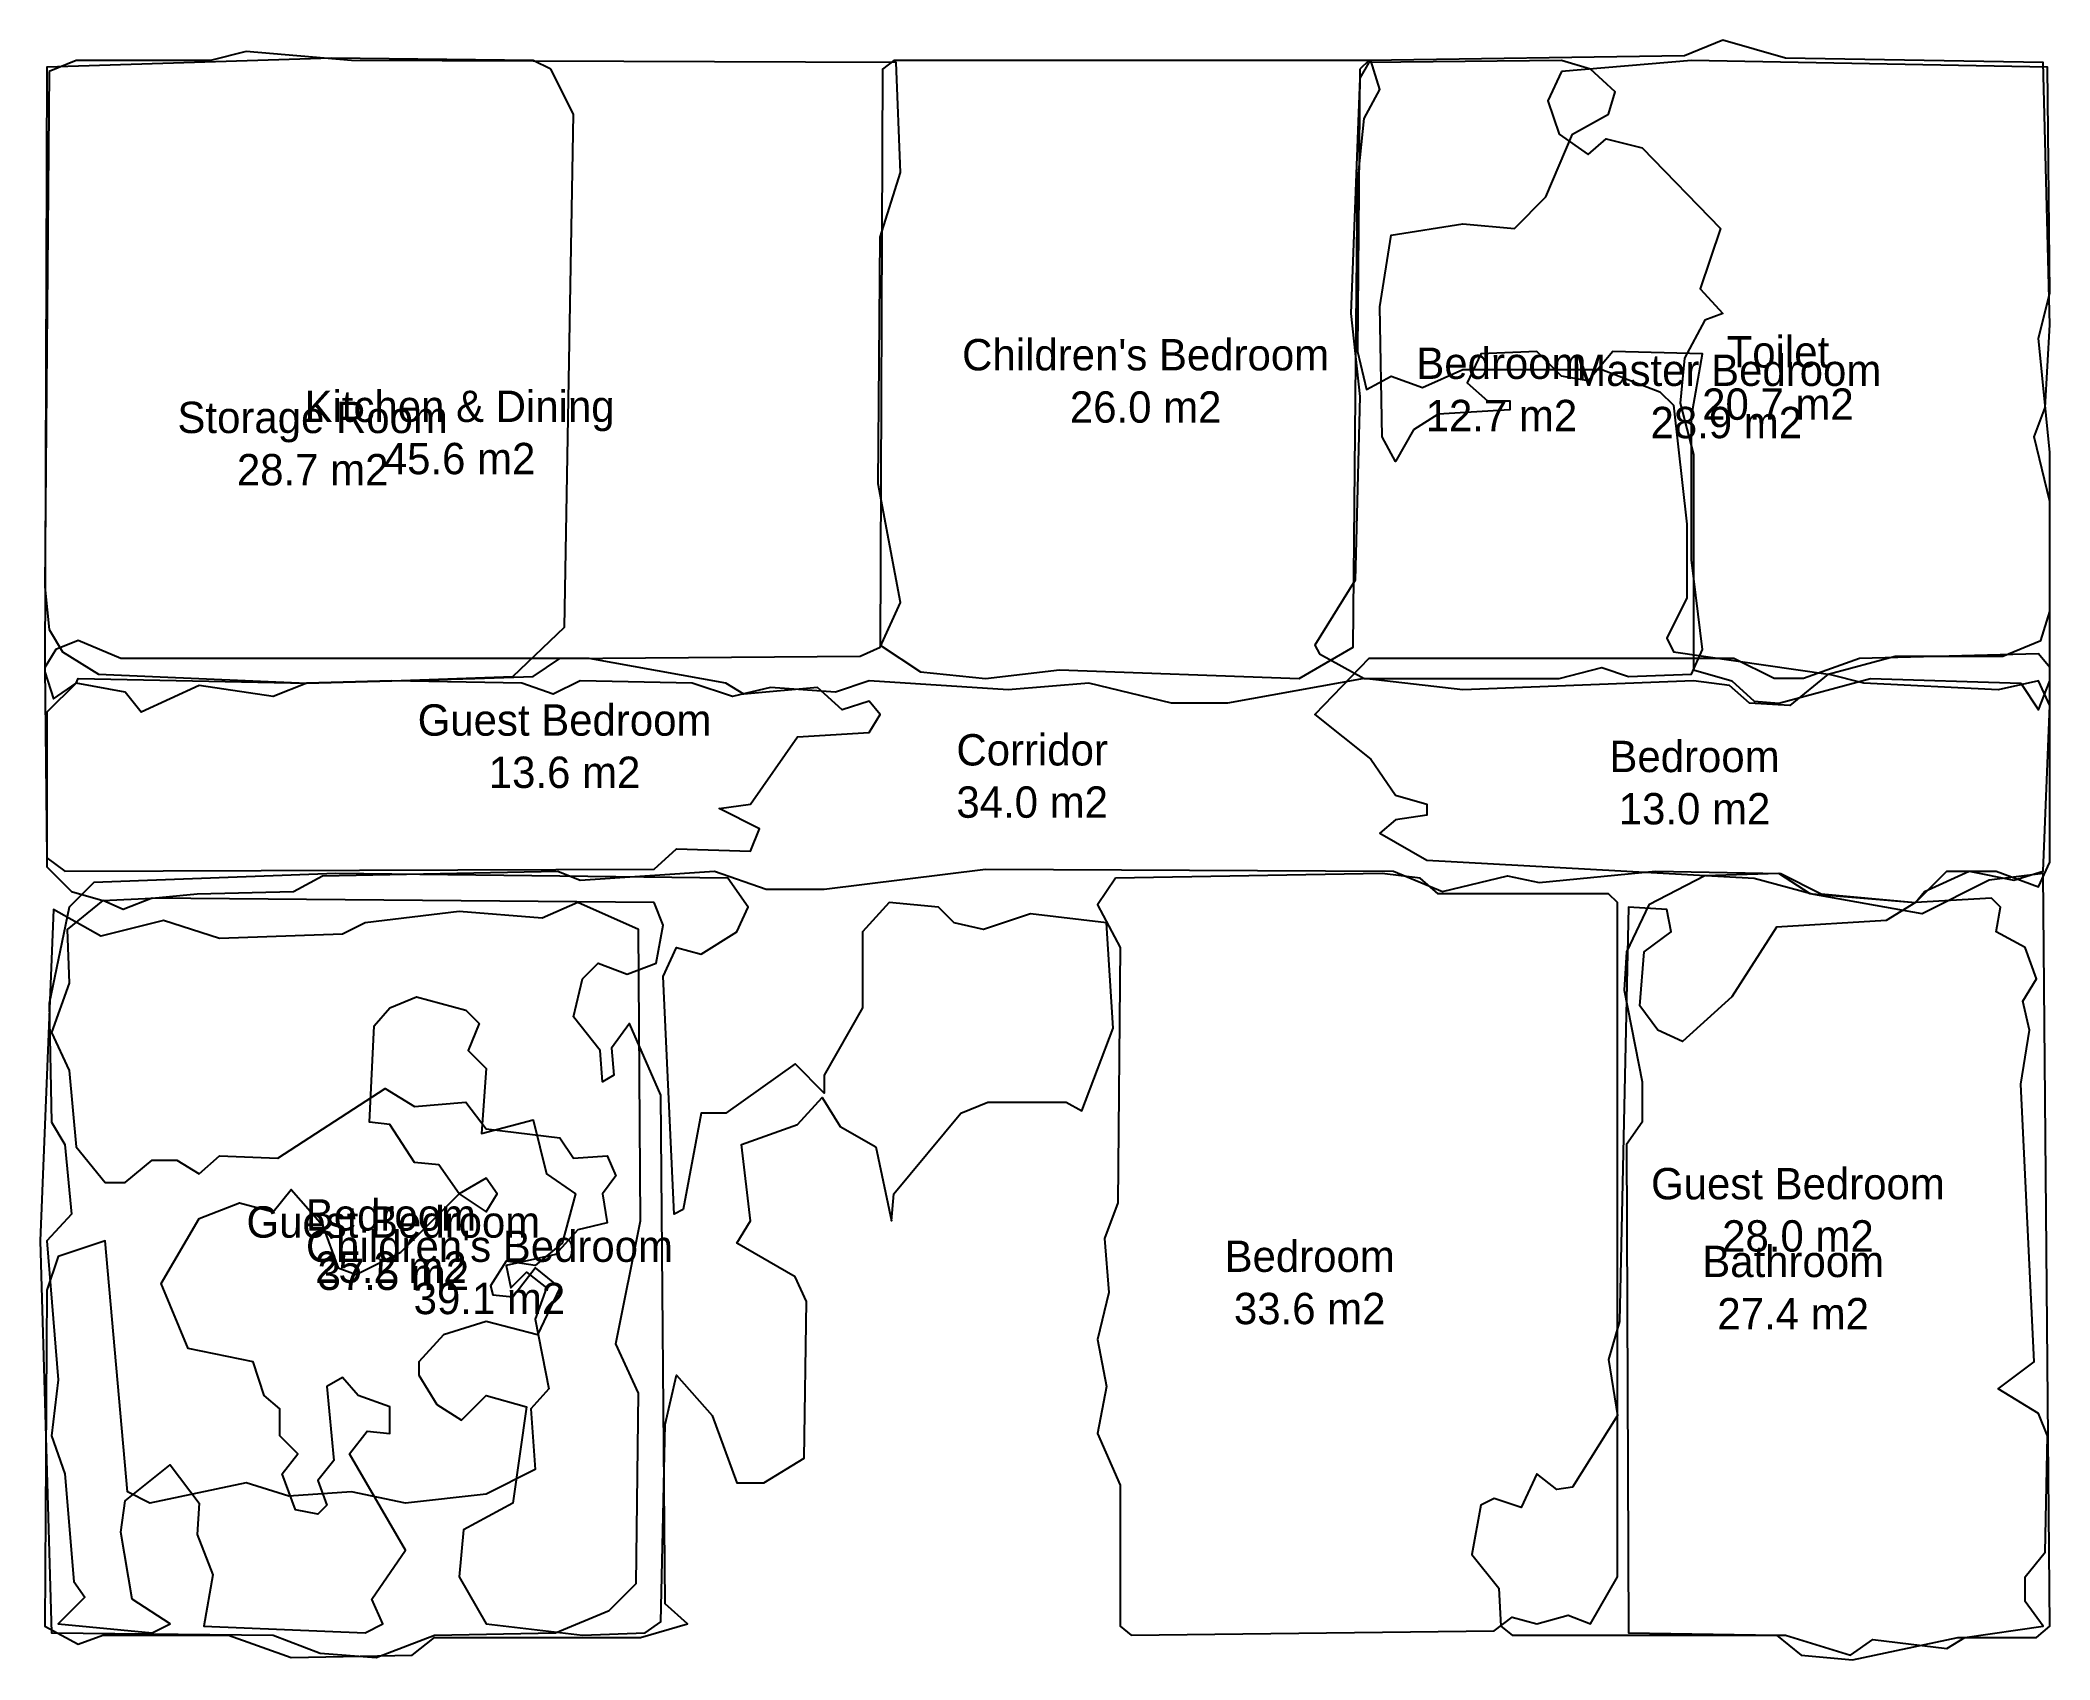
# Model space of a CAD drawing. Header units: metres. Extents: x 62 to 959, y 150 to 873.
import ezdxf

# ---------------------------------------------------------------- set-up
doc = ezdxf.new("R2010")
doc.units = ezdxf.units.M
for name, color, linetype in [('ROOM_BEDROOM', 6, 'Continuous'), ('ROOM_CIRCULATION', 2, 'Continuous'), ('ROOM_LABELS', 1, 'Continuous')]:
    doc.layers.add(name, color=color, linetype=linetype)

msp = doc.modelspace()

# ---------------------------------------------------------------- linework, layer by layer
at = {"layer": 'ROOM_BEDROOM'}
for points in [[(651, 860), (650, 734), (654, 717), (665, 723), (679, 718), (697, 726), (759, 726), (785, 716), (791, 710), (797, 657), (797, 624), (788, 606), (791, 600), (860, 590), (890, 598), (938, 598), (955, 605), (959, 618), (959, 667), (952, 696), (957, 709), (959, 746), (956, 863), (841, 865), (813, 873), (796, 866), (655, 864)], [(66, 859), (64, 629), (66, 610), (72, 600), (88, 590), (181, 586), (219, 587), (256, 588), (282, 589), (294, 597), (428, 598), (437, 602), (446, 622), (436, 675), (437, 785), (446, 814), (444, 863), (201, 864), (154, 868), (138, 864), (78, 864)], [(290, 860), (282, 864), (192, 865), (65, 861), (64, 591), (68, 579), (78, 586), (79, 588), (181, 586), (219, 587), (273, 589), (296, 611), (300, 840)], [(656, 864), (443, 864), (438, 860), (437, 603), (455, 591), (484, 588), (517, 592), (624, 588), (648, 602), (650, 809), (653, 838), (660, 851)], [(655, 863), (651, 856), (647, 751), (651, 714), (649, 632), (631, 603), (633, 599), (653, 588), (655, 588), (740, 588), (759, 593), (771, 589), (799, 590), (804, 601), (799, 641), (799, 705), (804, 733), (764, 734), (753, 721), (741, 723), (730, 734), (705, 733), (699, 720), (708, 712), (718, 712), (718, 708), (686, 706), (675, 699), (667, 685), (661, 696), (660, 754), (665, 786), (697, 791), (720, 789), (734, 803), (746, 831), (762, 840), (765, 850), (754, 860), (741, 864)], [(741, 859), (735, 846), (740, 831), (753, 822), (761, 829), (777, 825), (812, 789), (803, 762), (813, 751), (805, 748), (796, 731), (794, 711), (800, 688), (800, 592), (817, 587), (827, 578), (838, 577), (879, 588), (946, 586), (954, 574), (959, 587), (959, 689), (954, 740), (959, 760), (958, 861), (799, 864)], [(65, 508), (73, 502), (336, 503), (346, 512), (379, 511), (383, 521), (365, 530), (379, 532), (400, 562), (432, 564), (437, 572), (432, 578), (420, 574), (409, 584), (376, 581), (368, 586), (307, 597), (98, 597), (79, 605), (69, 601), (64, 593)], [(959, 506), (959, 593), (954, 599), (874, 597), (849, 588), (836, 588), (818, 597), (655, 597), (631, 572), (656, 552), (667, 536), (681, 532), (681, 527), (667, 525), (660, 519), (681, 507), (827, 499), (853, 492), (899, 488), (913, 502), (935, 502), (954, 495)], [(86, 497), (75, 486), (66, 443), (67, 390), (73, 380), (76, 349), (65, 337), (70, 275), (67, 250), (73, 233), (77, 185), (82, 178), (70, 166), (112, 162), (120, 166), (103, 177), (98, 207), (100, 221), (120, 237), (133, 220), (132, 206), (139, 188), (135, 165), (207, 162), (215, 166), (210, 177), (225, 199), (200, 242), (208, 252), (218, 251), (218, 263), (204, 268), (197, 276), (190, 272), (193, 239), (186, 230), (190, 219), (186, 215), (176, 217), (170, 233), (177, 242), (169, 250), (169, 262), (162, 268), (157, 283), (128, 289), (116, 318), (133, 347), (151, 354), (166, 350), (174, 360), (188, 344), (195, 325), (203, 322), (223, 332), (249, 358), (261, 350), (266, 358), (261, 365), (249, 358), (240, 371), (229, 372), (218, 389), (209, 390), (211, 433), (218, 441), (230, 446), (252, 440), (258, 434), (253, 422), (261, 414), (259, 385), (282, 391), (288, 367), (301, 358), (295, 336), (283, 326), (270, 328), (263, 317), (264, 313), (273, 312), (283, 325), (294, 316), (284, 295), (261, 301), (242, 295), (231, 283), (231, 277), (239, 264), (250, 257), (261, 268), (279, 263), (273, 220), (251, 208), (249, 187), (261, 166), (304, 161), (332, 162), (339, 167), (341, 255), (346, 277), (362, 259), (373, 229), (385, 229), (403, 240), (404, 310), (399, 321), (373, 336), (379, 346), (375, 380), (400, 389), (411, 401), (419, 388), (435, 379), (442, 346), (443, 358), (473, 394), (485, 399), (520, 399), (527, 395), (541, 432), (538, 479), (504, 483), (483, 476), (470, 479), (463, 486), (441, 488), (429, 475), (429, 441), (412, 411), (412, 403), (399, 416), (368, 394), (357, 394), (349, 351), (345, 349), (340, 455), (346, 468), (357, 465), (373, 475), (378, 486), (369, 499), (194, 501)], [(542, 499), (534, 487), (544, 468), (543, 354), (537, 338), (539, 314), (534, 293), (538, 272), (534, 251), (544, 228), (544, 165), (549, 161), (711, 163), (719, 169), (730, 166), (744, 170), (754, 166), (766, 187), (766, 488), (762, 492), (686, 492), (678, 499), (661, 501)], [(956, 501), (932, 498), (902, 483), (852, 492), (838, 501), (805, 500), (780, 487), (770, 466), (769, 449), (777, 408), (777, 390), (770, 380), (771, 162), (837, 161), (848, 152), (871, 150), (918, 160), (953, 160), (959, 165)], [(302, 488), (286, 481), (249, 484), (207, 479), (197, 474), (142, 472), (117, 480), (89, 473), (68, 485), (62, 337), (67, 162), (166, 161), (187, 153), (212, 151), (238, 161), (292, 162), (316, 172), (328, 184), (329, 269), (319, 291), (330, 346), (329, 476)], [(336, 488), (112, 490), (99, 485), (90, 489), (74, 476), (75, 452), (67, 430), (75, 413), (78, 379), (91, 363), (100, 363), (112, 373), (123, 373), (133, 367), (142, 375), (168, 374), (216, 405), (229, 397), (252, 399), (261, 387), (294, 383), (300, 374), (315, 375), (319, 366), (313, 358), (315, 345), (302, 342), (292, 331), (270, 326), (272, 316), (279, 323), (288, 316), (283, 302), (289, 271), (281, 262), (283, 235), (261, 224), (225, 220), (201, 225), (173, 223), (154, 229), (111, 220), (101, 225), (91, 337), (70, 330), (65, 315), (64, 165), (79, 157), (90, 161), (146, 161), (174, 151), (228, 152), (238, 160), (330, 160), (351, 166), (341, 175), (339, 402), (325, 434), (317, 423), (318, 411), (313, 408), (312, 422), (300, 437), (304, 454), (311, 461), (324, 456), (337, 461), (340, 478)], [(933, 490), (899, 488), (886, 480), (837, 477), (817, 446), (795, 426), (784, 431), (776, 442), (778, 466), (790, 475), (788, 485), (771, 486), (767, 301), (762, 284), (766, 259), (746, 227), (739, 226), (730, 233), (723, 218), (711, 222), (705, 219), (701, 197), (713, 182), (714, 165), (719, 161), (841, 161), (870, 152), (880, 159), (913, 155), (921, 160), (956, 165), (948, 176), (948, 187), (957, 198), (958, 250), (954, 260), (936, 271), (952, 283), (946, 407), (950, 431), (947, 444), (953, 454), (948, 468), (935, 475), (937, 486)]]:
    msp.add_lwpolyline(points, close=True, dxfattribs=at)
at = {"layer": 'ROOM_CIRCULATION'}
msp.add_lwpolyline([(959, 576), (954, 587), (936, 583), (876, 586), (860, 590), (843, 576), (825, 577), (816, 585), (800, 587), (697, 583), (653, 588), (592, 577), (567, 577), (530, 586), (494, 583), (432, 587), (417, 582), (388, 584), (371, 580), (353, 586), (303, 587), (291, 581), (277, 586), (219, 587), (181, 586), (166, 580), (133, 585), (107, 573), (100, 582), (78, 586), (65, 573), (65, 504), (76, 493), (90, 489), (112, 490), (132, 492), (175, 493), (188, 500), (293, 502), (303, 498), (363, 502), (386, 494), (412, 494), (484, 503), (666, 502), (688, 493), (717, 500), (731, 497), (783, 502), (839, 501), (857, 492), (899, 488), (903, 493), (923, 502), (943, 498), (956, 502)], close=True, dxfattribs=at)

# ---------------------------------------------------------------- texts
at = {"layer": 'ROOM_LABELS', "char_height": 14, "attachment_point": 5}
for s, insert in [("Children's Bedroom\\P26.0 m2", (555.42, 720.83)), ('Bedroom\\P12.7 m2', (714.23, 717.12)), ('Toilet\\P20.7 m2', (837.65, 722.12)), ('Master Bedroom\\P28.9 m2', (814.59, 713.89)), ('Storage Room\\P28.7 m2', (183.62, 692.85)), ('Kitchen & Dining\\P45.6 m2', (249.19, 697.81)), ('Guest Bedroom\\P13.6 m2', (296.05, 557.76)), ('Corridor\\P34.0 m2', (504.77, 544.46)), ('Bedroom\\P13.0 m2', (800.41, 541.5)), ('Guest Bedroom\\P28.0 m2', (846.58, 350.79)), ('Guest Bedroom\\P37.5 m2', (219.64, 333.68)), ('Bedroom\\P25.2 m2', (218.54, 336.85)), ("Children's Bedroom\\P39.1 m2", (262.53, 322.87)), ('Bedroom\\P33.6 m2', (628.65, 318.39)), ('Bathroom\\P27.4 m2', (844.44, 316.18))]:
    msp.add_mtext(s, dxfattribs=dict(at, insert=insert))

doc.saveas('drawing.dxf')
